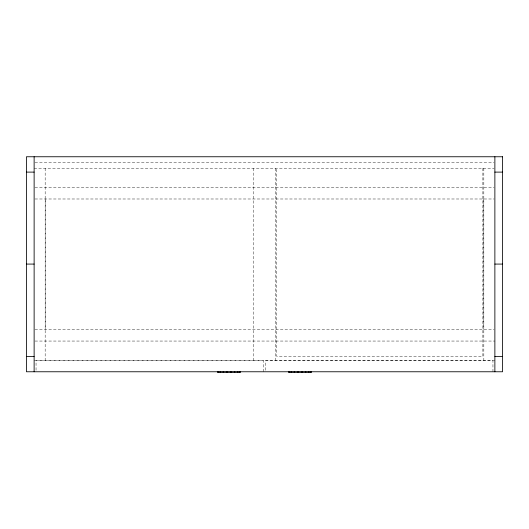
<?xml version="1.0" encoding="UTF-8"?>
<svg xmlns="http://www.w3.org/2000/svg" width="529" height="529" viewBox="0 0 529 529"><rect width="100%" height="100%" fill="white"/><g stroke="black" fill="none" stroke-linecap="round" stroke-linejoin="round"><path stroke-width="0.4" stroke-dasharray="2.65 1.98" d="M34.954 162.515L494.046 162.515M34.127 168.275L494.079 168.275M34.954 187.471L494.046 187.471M34.954 198.99L494.046 198.99M34.954 329.534L494.046 329.534M34.954 341.053L494.873 341.053M34.127 360.249L494.873 360.249M492.949 371.768L492.949 360.725L265.459 360.725L265.459 371.768M483.83 168.275L483.83 360.249M483.354 198.99L483.354 329.534M482.871 168.275L482.871 356.407L276.74 356.407L276.74 168.275M275.781 168.275L275.781 360.249M263.541 371.768L263.541 360.725L36.051 360.725L36.051 371.768M253.219 168.275L253.219 360.249M45.646 198.99L45.646 329.534M45.17 168.275L45.17 360.249"/><path stroke-width="0.79" d="M26.45 172.11L34.127 172.11M494.873 172.11L502.55 172.11M26.45 264.077L34.127 264.077M494.873 264.077L502.55 264.077M26.45 356.407L34.127 356.407M494.873 356.407L502.55 356.407M494.873 156.756L494.873 371.768M311.528 371.768L311.535 372.244L288.497 372.244L288.497 371.768M310.84 371.768L310.84 372.244M308.837 371.768L308.837 372.244M305.775 371.768L305.775 372.244M302.013 371.768L302.013 372.244M298.012 371.768L298.012 372.244M294.256 371.768L294.256 372.244M291.195 371.768L291.195 372.244M289.191 371.768L289.191 372.244M240.503 371.768L240.497 372.244L217.465 372.244L217.465 371.768M239.809 371.768L239.809 372.244M237.805 371.768L237.805 372.244M234.744 371.768L234.744 372.244M230.988 371.768L230.988 372.244M226.987 371.768L226.987 372.244M223.225 371.768L223.225 372.244M220.163 371.768L220.163 372.244M218.16 371.768L218.16 372.244M34.127 156.756L34.127 371.768M502.55 156.756L26.45 156.756L26.45 371.768L502.55 371.768L502.55 156.756"/></g></svg>
